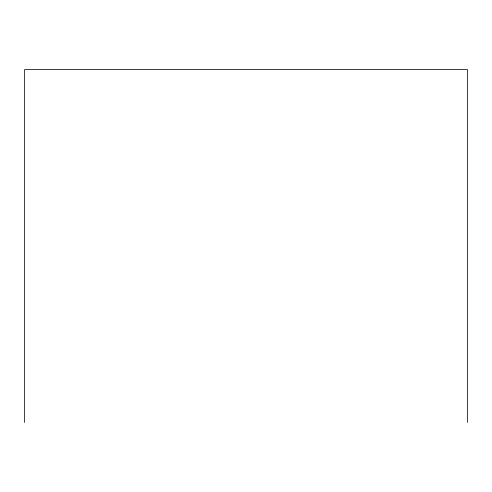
<?xml version="1.0" encoding="UTF-8"?>
<svg xmlns="http://www.w3.org/2000/svg" width="492" height="492" viewBox="0 0 492 492"><rect width="100%" height="100%" fill="white"/><g stroke="black" fill="none" stroke-linecap="round" stroke-linejoin="round"><path stroke-width="0.74" d="M467.4 422.474L467.4 69.526L24.6 69.526L24.6 422.474"/></g></svg>
